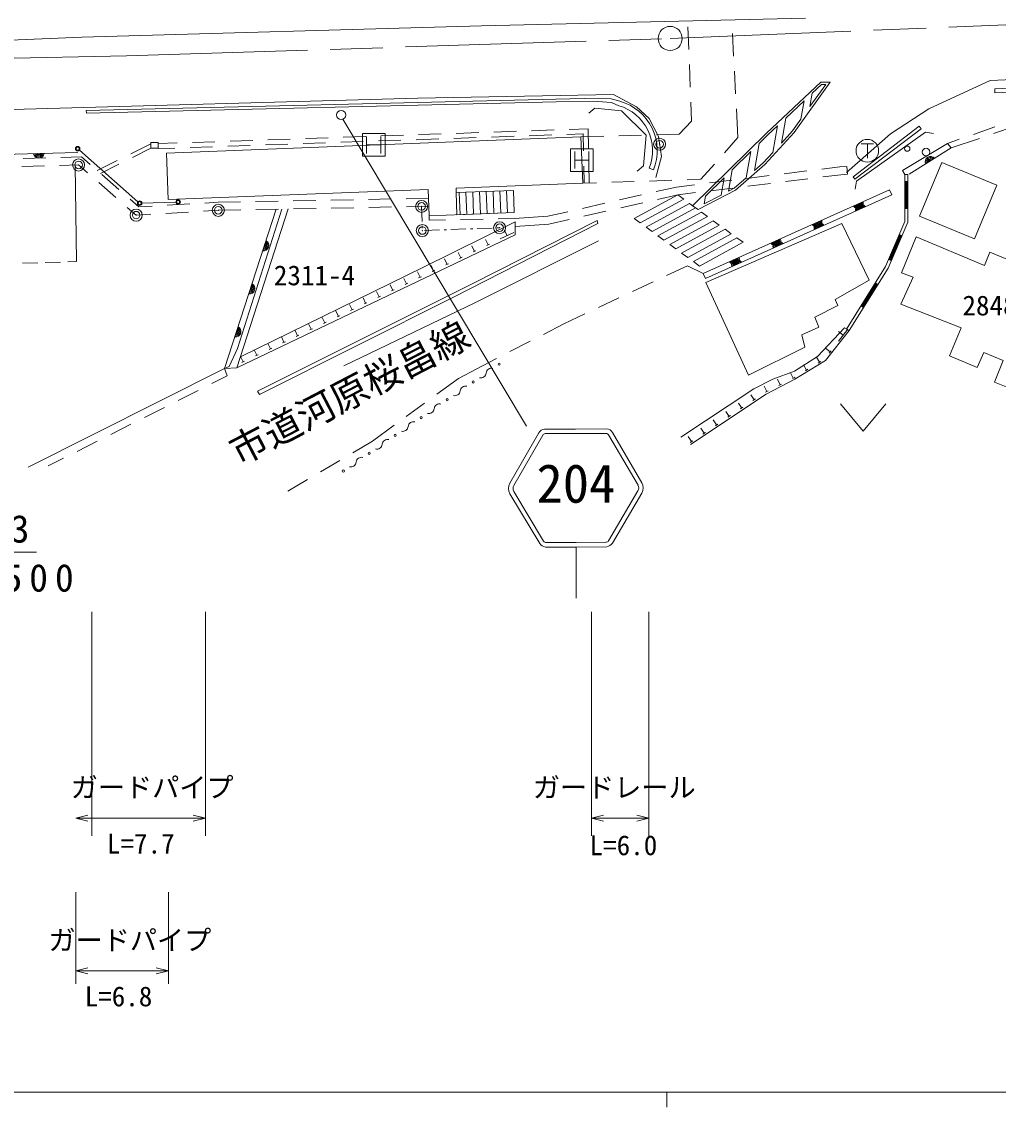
# Model space of a CAD drawing. Units: millimetres, scale not verified. Extents: x 40000 to 680000, y 20000 to 380000.
# Drawn here: x 225202 to 289975, y 204000 to 276024 of the extents above; entities that cross this region are included whole.
import ezdxf
from ezdxf.enums import TextEntityAlignment as Align

# ---------------------------------------------------------------- set-up
doc = ezdxf.new("R2010")
doc.units = ezdxf.units.MM
doc.header["$LTSCALE"] = 1000
doc.header["$PDMODE"] = 32
doc.header["$PDSIZE"] = 500
doc.linetypes.add('CHAIN', pattern=[18.5, 12, -1.5, 3.5, -1.5])
for name, color, linetype, lineweight in [('M-BGD', 7, 'Continuous', 13), ('M-BGD-EXST', 7, 'Continuous', 13), ('M-BMK', 2, 'CHAIN', 13), ('M-BMK-OTRS', 5, 'Continuous', 13), ('M-BMK-ROW', 30, 'Continuous', 13), ('M-BMK-SRVR', 3, 'Continuous', 13), ('M-STR-HTXT', 7, 'Continuous', 13), ('M-STR-STR1', 1, 'Continuous', 13), ('M-STR-STRC', 7, 'Continuous', 13), ('M-TTL-BAND', 7, 'Continuous', 13)]:
    doc.layers.add(name, color=color, linetype=linetype, lineweight=lineweight)
doc.layers.add('M-BMK-HTXT', color=7, linetype='Continuous')
doc.styles.add('ＭＳ ゴシック', font='')
doc.styles.get('ＭＳ ゴシック').set_extended_font_data('MS Gothic')

msp = doc.modelspace()

# ---------------------------------------------------------------- linework, layer by layer
at = {"layer": 'M-BGD'}
for p, q in [((229484, 270135), (260639, 270893)), ((262807, 269953), (263216, 270290)), ((254011, 268618), (255511, 268670)), ((256510, 268705), (258009, 268756)), ((259008, 268791), (260508, 268843)), ((261507, 268877), (262773, 268921)), ((262773, 268921), (262795, 267620)), ((280564, 265444), (285148, 268705)), ((285148, 268705), (285671, 268617)), ((288326, 268550), (289743, 269042)), ((289666, 268608), (291086, 269092)), ((234257, 267935), (235523, 267979)), ((236522, 268013), (238021, 268065)), ((239020, 268100), (240520, 268151)), ((241519, 268186), (243018, 268238)), ((243862, 267939), (245361, 267991)), ((244017, 268272), (245517, 268324)), ((246361, 268026), (247860, 268077)), ((246516, 268359), (248015, 268411)), ((247800, 267097), (247800, 268597)), ((247800, 268597), (249300, 268597)), ((248081, 268410), (248081, 267285)), ((248859, 268112), (250358, 268164)), ((249014, 268445), (250514, 268497)), ((249018, 268410), (249018, 267285)), ((249300, 268597), (249300, 267097)), ((251358, 268198), (252857, 268250)), ((251513, 268532), (253012, 268584)), ((253856, 268285), (255355, 268337)), ((256355, 268371), (257854, 268423)), ((258853, 268458), (260352, 268509)), ((261352, 268544), (262451, 268582)), ((262451, 268582), (262470, 267447)), ((286602, 267951), (287381, 268222)), ((286852, 267650), (288719, 268286)), ((229027, 267502), (232914, 264085)), ((232432, 267257), (233765, 267919)), ((232546, 267017), (233769, 267631)), ((234268, 267607), (235367, 267645)), ((236367, 267680), (237866, 267732)), ((238865, 267766), (240364, 267818)), ((241364, 267853), (242863, 267905)), ((248081, 267847), (249018, 267847)), ((261605, 266096), (261605, 267596)), ((261605, 267596), (263105, 267596)), ((261887, 267409), (261887, 266284)), ((262824, 267409), (262824, 266284)), ((263105, 267596), (263105, 266096)), ((286852, 267650), (284059, 265904)), ((225298, 266946), (226797, 266988)), ((227708, 266483), (228973, 266519)), ((227797, 267016), (229165, 267054)), ((228754, 266513), (228833, 260106)), ((228973, 266519), (229563, 266005)), ((229165, 267054), (229752, 266544)), ((230204, 266150), (231537, 266812)), ((230428, 265955), (231652, 266569)), ((249300, 267097), (247800, 267097)), ((261887, 266846), (262824, 266846)), ((262812, 266620), (262834, 265318)), ((225209, 266413), (226708, 266455)), ((230506, 265887), (231638, 264902)), ((263105, 266096), (261605, 266096)), ((262487, 266447), (262506, 265313)), ((266441, 266457), (266033, 266118)), ((267097, 266191), (266812, 266308)), ((273301, 265632), (274789, 265816)), ((275782, 265938), (277271, 266122)), ((278263, 266244), (279469, 266393)), ((278334, 265723), (279521, 265869)), ((279469, 266393), (279930, 266426)), ((279521, 265869), (279968, 265901)), ((279930, 266426), (279968, 265901)), ((283780, 265879), (283980, 265879)), ((283780, 262769), (283780, 265879)), ((283980, 262727), (283980, 265879)), ((230318, 265348), (231449, 264364)), ((267283, 264751), (268621, 265055)), ((268621, 265055), (269827, 265204)), ((270819, 265326), (272308, 265510)), ((273372, 265111), (274860, 265294)), ((275853, 265417), (277342, 265600)), ((280476, 264921), (280564, 265444)), ((283980, 265430), (283780, 265430)), ((283820, 263630), (283820, 265430)), ((283860, 263630), (283860, 265430)), ((283900, 263630), (283900, 265430)), ((283940, 263630), (283940, 265430)), ((257816, 264836), (254020, 264696)), ((264846, 264197), (266308, 264529)), ((267367, 264231), (268711, 264536)), ((268711, 264536), (269898, 264683)), ((270890, 264805), (272379, 264989)), ((232204, 263707), (232794, 263193)), ((232392, 264246), (232979, 263735)), ((232979, 263735), (233853, 263786)), ((233177, 263991), (235424, 264057)), ((234851, 263844), (236349, 263932)), ((237347, 263990), (238221, 264041)), ((238221, 264041), (239707, 264070)), ((240707, 264089), (242207, 264118)), ((243207, 264138), (244707, 264167)), ((243227, 263608), (244727, 263637)), ((245706, 264186), (247206, 264215)), ((245726, 263656), (247226, 263685)), ((248206, 264234), (249706, 264263)), ((248226, 263705), (249726, 263734)), ((250705, 264283), (252192, 264312)), ((250725, 263753), (252211, 263782)), ((262408, 263642), (263871, 263975)), ((264929, 263676), (266392, 264009)), ((283780, 263630), (283980, 263630)), ((232794, 263193), (233771, 263250)), ((234769, 263309), (236267, 263396)), ((237265, 263454), (238242, 263511)), ((238242, 263511), (239728, 263540)), ((238656, 253025), (242072, 263586)), ((240727, 263560), (242227, 263589)), ((252235, 263153), (252217, 262863)), ((254307, 262903), (255807, 262932)), ((256807, 262952), (257897, 262973)), ((257897, 262973), (260096, 263116)), ((260096, 263116), (261433, 263420)), ((260172, 262594), (261516, 262900)), ((262491, 263122), (263954, 263454)), ((252217, 262863), (253307, 262884)), ((257395, 261824), (257222, 262185)), ((257937, 262751), (257920, 261884)), ((257932, 262448), (260172, 262594)), ((282489, 259777), (283780, 262769)), ((282667, 259684), (283980, 262727)), ((257920, 261884), (239475, 253069)), ((256132, 261221), (255959, 261581)), ((257846, 262040), (256944, 261609)), ((282732, 260239), (283445, 261891)), ((282768, 260223), (283482, 261875)), ((282805, 260207), (283518, 261859)), ((282842, 260191), (283555, 261844)), ((283592, 261828), (283408, 261907)), ((255229, 260789), (255057, 261150)), ((255320, 260833), (255139, 260746)), ((256222, 261264), (256041, 261177)), ((226264, 260034), (225264, 260006)), ((227763, 260076), (226764, 260048)), ((228833, 260106), (228263, 260090)), ((253425, 259927), (253252, 260288)), ((254327, 260358), (254155, 260719)), ((254417, 260401), (254237, 260315)), ((282695, 260254), (282878, 260175)), ((251620, 259065), (251448, 259425)), ((252523, 259496), (252350, 259857)), ((252613, 259539), (252432, 259453)), ((253515, 259970), (253335, 259884)), ((267979, 259180), (269372, 259833)), ((269372, 259833), (270400, 259319)), ((279908, 255635), (282489, 259777)), ((280078, 255529), (282667, 259684)), ((250718, 258633), (250546, 258994)), ((250808, 258676), (250628, 258590)), ((251711, 259108), (251530, 259021)), ((265716, 258119), (267074, 258756)), ((280894, 257142), (281846, 258669)), ((280928, 257120), (281880, 258648)), ((280962, 257099), (281914, 258627)), ((280996, 257078), (281948, 258606)), ((281982, 258585), (281812, 258691)), ((248914, 257771), (248741, 258132)), ((249816, 258202), (249643, 258563)), ((249906, 258245), (249726, 258159)), ((247109, 256909), (246937, 257269)), ((248011, 257340), (247839, 257701)), ((248102, 257383), (247921, 257297)), ((249004, 257814), (248823, 257728)), ((263453, 257057), (264811, 257694)), ((280860, 257163), (281030, 257057)), ((246207, 256477), (246034, 256838)), ((246297, 256520), (246117, 256434)), ((247199, 256952), (247019, 256865)), ((261154, 255980), (262547, 256633)), ((244402, 255615), (244230, 255976)), ((245305, 256046), (245132, 256407)), ((245395, 256089), (245214, 256003)), ((259804, 255283), (261154, 255980)), ((242598, 254753), (242425, 255113)), ((243500, 255184), (243328, 255545)), ((243590, 255227), (243410, 255141)), ((244493, 255658), (244312, 255572)), ((279687, 255222), (279372, 255468)), ((279995, 255616), (279379, 254828)), ((279908, 255635), (280078, 255529)), ((240793, 253890), (240621, 254251)), ((241696, 254321), (241523, 254682)), ((241786, 254364), (241605, 254278)), ((242688, 254796), (242508, 254709)), ((257583, 254136), (258916, 254824)), ((278824, 254119), (278509, 254366)), ((239891, 253459), (239719, 253820)), ((240884, 253933), (240703, 253847)), ((255344, 252981), (256694, 253678)), ((278118, 253433), (277911, 253775)), ((278886, 254198), (278763, 254041)), ((239981, 253502), (239801, 253416)), ((254175, 252358), (255344, 252981)), ((277263, 252914), (277056, 253256)), ((277349, 252966), (277178, 252862)), ((278204, 253485), (278033, 253381)), ((237804, 252013), (238822, 252526)), ((252732, 251307), (254175, 252358)), ((275517, 251942), (275335, 252298)), ((276373, 252379), (276191, 252735)), ((276428, 252407), (276319, 252351)), ((276494, 252447), (276428, 252407)), ((235571, 250889), (236911, 251563)), ((274627, 251487), (274445, 251843)), ((274716, 251532), (274538, 251441)), ((275606, 251987), (275428, 251896)), ((250710, 249837), (251923, 250719)), ((272956, 250388), (272734, 250721)), ((273788, 250944), (273566, 251277)), ((273871, 250999), (273705, 250888)), ((279508, 250666), (281008, 248866)), ((281008, 248866), (282508, 250666)), ((233338, 249764), (234678, 250439)), ((272125, 249833), (271903, 250166)), ((273039, 250444), (272873, 250333)), ((231105, 248640), (232445, 249315)), ((248458, 248198), (249901, 249248)), ((271293, 249277), (271071, 249610)), ((271376, 249333), (271210, 249222)), ((272208, 249888), (272042, 249777)), ((269630, 248166), (269408, 248499)), ((270462, 248722), (270240, 249055)), ((270545, 248777), (270379, 248666)), ((228872, 247516), (230212, 248190)), ((247159, 247427), (248458, 248198)), ((269713, 248222), (269547, 248111)), ((226961, 246553), (227979, 247066)), ((245009, 246151), (246299, 246917)), ((242850, 244870), (244149, 245641))]:
    msp.add_line(p, q, dxfattribs=at)
for points in [[(289739, 271579), (314982, 272688), (314994, 272409), (289751, 271300)], [(280343, 265741), (284732, 269086), (284858, 268921), (280468, 265577)], [(233764, 268011), (234256, 268018), (234261, 267638), (233769, 267631)], [(286237, 266686), (289879, 265177), (288402, 261613), (284760, 263122)], [(270400, 259319), (282760, 264865), (282904, 264544), (270545, 258998)], [(240837, 251502), (255030, 258619), (263361, 262834), (263425, 262626), (253834, 257758), (240971, 251294)], [(270573, 258713), (279603, 262645), (281401, 258878), (279162, 257598), (279342, 257196), (277801, 256428), (278071, 255756), (276950, 255258), (277150, 254434), (273418, 252570)], [(283559, 259366), (284528, 261762), (289071, 259844), (289424, 260724), (297309, 257480), (296420, 255349), (298256, 254558), (297418, 252389), (298369, 251942), (297359, 249061), (289729, 252114), (290297, 253547), (289016, 254081), (288576, 253077), (286741, 253859), (287524, 255708), (283522, 257289), (284328, 259076)]]:
    msp.add_lwpolyline(points, close=True, dxfattribs=at)
for points in [[(260639, 270893), (263429, 270951), (264304, 270906), (264884, 270747)], [(260643, 270705), (229489, 269947), (229484, 270135)], [(264799, 270450), (264322, 270657), (263406, 270739), (260643, 270705)], [(263216, 270290), (264977, 270118), (266628, 268502), (266441, 266457)], [(283780, 265879), (283632, 266144), (286602, 267951), (286852, 267650)], [(199299, 264424), (199763, 266577), (228924, 267345)], [(238656, 253025), (239475, 253069), (242870, 263601)], [(242445, 263593), (239507, 254346), (238967, 253152), (238656, 253025)], [(239711, 253799), (251810, 259718), (257937, 262751)], [(246574, 253187), (255247, 257373), (263454, 261483)], [(268911, 248452), (273766, 251667), (275023, 252300), (276467, 252840), (277983, 253806), (279769, 255707), (280091, 255541)], [(280091, 255541), (278523, 253536), (276487, 252300), (274576, 251324), (269555, 247969)], [(225636, 246473), (238656, 253025), (238822, 252526)]]:
    msp.add_lwpolyline(points, dxfattribs=at)
for centre, radius in [((246389, 269836), 305), ((228914, 267601), 150), ((228914, 267601), 120), ((228914, 267601), 100), ((283939, 267600), 175), ((285185, 267376), 249), ((233027, 263986), 150), ((233027, 263986), 120), ((233027, 263986), 100), ((235574, 264062), 150), ((235574, 264062), 120), ((235574, 264062), 100), ((256869, 253303), 75), ((255145, 252121), 75), ((253421, 250940), 75), ((251697, 249759), 75), ((249973, 248577), 75), ((248249, 247396), 75), ((246525, 246214), 75)]:
    msp.add_circle(centre, radius, dxfattribs=at)
for centre, radius, start, end in [((263953, 267479), 3090, 337.71906, 74.10335), ((263953, 267479), 3398, 337.71906, 74.10335), ((226338, 267331), 354, 190.30623, 352.71141), ((226338, 267331), 283, 192.53027, 350.48737), ((226338, 267331), 212, 196.2766, 346.74105), ((226338, 267331), 142, 203.98833, 339.02932), ((226338, 267331), 100, 214.30599, 328.71165), ((285484, 266731), 354, 40.81131, 203.21648), ((285484, 266731), 283, 43.03534, 200.99245), ((285484, 266731), 212, 46.78167, 197.24612), ((285484, 266731), 142, 54.4934, 189.53439), ((285484, 266731), 100, 64.81106, 179.21673), ((280663, 263984), 354, 212.96453, 15.36971), ((280663, 263984), 283, 215.18857, 13.14567), ((280663, 263984), 212, 218.93489, 9.39934), ((280852, 263564), 354, 32.96453, 195.36971), ((280663, 263984), 142, 226.64662, 1.68761), ((280852, 263564), 283, 35.18857, 193.14567), ((280663, 263984), 100, 236.96429, 351.36995), ((280852, 263564), 212, 38.93489, 189.39934), ((280852, 263564), 142, 46.64662, 181.68761), ((280852, 263564), 100, 56.96429, 171.36995), ((277926, 262756), 354, 212.96453, 15.36971), ((277926, 262756), 283, 215.18857, 13.14567), ((277926, 262756), 212, 218.93489, 9.39934), ((278115, 262335), 354, 32.96453, 195.36971), ((277926, 262756), 142, 226.64662, 1.68761), ((278115, 262335), 283, 35.18857, 193.14567), ((277926, 262756), 100, 236.96429, 351.36995), ((278115, 262335), 212, 38.93489, 189.39934), ((278115, 262335), 142, 46.64662, 181.68761), ((278115, 262335), 100, 56.96429, 171.36995), ((241236, 261176), 354, 260.875, 63.28018), ((275189, 261528), 354, 212.96453, 15.36971), ((275189, 261528), 283, 215.18857, 13.14567), ((275189, 261528), 212, 218.93489, 9.39934), ((275378, 261107), 354, 32.96453, 195.36971), ((275189, 261528), 142, 226.64662, 1.68761), ((275189, 261528), 100, 236.96429, 351.36995), ((241236, 261176), 283, 263.09904, 61.05614), ((241236, 261176), 212, 266.84537, 57.30982), ((241236, 261176), 142, 274.5571, 49.59809), ((241236, 261176), 100, 284.87476, 39.28042), ((275378, 261107), 283, 35.18857, 193.14567), ((275378, 261107), 212, 38.93489, 189.39934), ((275378, 261107), 142, 46.64662, 181.68761), ((275378, 261107), 100, 56.96429, 171.36995), ((272452, 260299), 354, 212.96453, 15.36971), ((272452, 260299), 283, 215.18857, 13.14567), ((272452, 260299), 212, 218.93489, 9.39934), ((272641, 259879), 354, 32.96453, 195.36971), ((272452, 260299), 142, 226.64662, 1.68761), ((272641, 259879), 283, 35.18857, 193.14567), ((272452, 260299), 100, 236.96429, 351.36995), ((272641, 259879), 212, 38.93489, 189.39934), ((272641, 259879), 142, 46.64662, 181.68761), ((272641, 259879), 100, 56.96429, 171.36995), ((240313, 258322), 354, 260.875, 63.28018), ((240313, 258322), 283, 263.09904, 61.05614), ((240313, 258322), 212, 266.84537, 57.30982), ((240313, 258322), 142, 274.5571, 49.59809), ((240313, 258322), 100, 284.87476, 39.28042), ((239389, 255467), 354, 260.875, 63.28018), ((239389, 255467), 283, 263.09904, 61.05614), ((239389, 255467), 212, 266.84537, 57.30982), ((239389, 255467), 142, 274.5571, 49.59809), ((239389, 255467), 100, 284.87476, 39.28042), ((256365, 252673), 360, 75.13575, 173.70533), ((255650, 252751), 360, 255.13575, 353.70533), ((253926, 251570), 360, 255.13575, 353.70533), ((254641, 251491), 360, 75.13575, 173.70533), ((252917, 250310), 360, 75.13575, 173.70533), ((252202, 250389), 360, 255.13575, 353.70533), ((251193, 249128), 360, 75.13575, 173.70533), ((250478, 249207), 360, 255.13575, 353.70533), ((248754, 248026), 360, 255.13575, 353.70533), ((249469, 247947), 360, 75.13575, 173.70533), ((247745, 246766), 360, 75.13575, 173.70533), ((247030, 246844), 360, 255.13575, 353.70533)]:
    msp.add_arc(centre, radius, start, end, dxfattribs=at)
at = {"layer": 'M-BGD-EXST'}
for p, q in [((280877, 267916), (281702, 267916)), ((281290, 267916), (281290, 266978))]:
    msp.add_line(p, q, dxfattribs=at)
msp.add_circle((281290, 267466), 750, dxfattribs=at)
at = {"layer": 'M-BMK'}
msp.add_lwpolyline([(68268, 274138), (168381, 272860), (203217, 273151), (232157, 273752), (268212, 274912), (294116, 275960), (368384, 279238), (393853, 280327), (404309, 280679), (412466, 280823), (421969, 280663), (435529, 279970), (447275, 278909), (459001, 277338), (468168, 275817), (484795, 272156), (497183, 268846), (513478, 263683), (538927, 255638), (563983, 247704)], dxfattribs=at)
at = {"layer": 'M-BMK-OTRS'}
for points in [[(383364, 275814), (378681, 275597), (370559, 275461), (363530, 275125), (359193, 275016), (346801, 274487), (336123, 274125), (328580, 273762), (311005, 273085), (289444, 272115), (285369, 270234), (282820, 268577), (279916, 266013)], [(75262, 269797), (87489, 269925), (103286, 269689), (140492, 269310), (170259, 269477), (194687, 269623), (224566, 270190), (251470, 270953), (264463, 271206), (265988, 270370), (266824, 269597), (267430, 268406), (267639, 267090), (267263, 265690)]]:
    msp.add_lwpolyline(points, dxfattribs=at)
at = {"layer": 'M-BMK-ROW'}
for p, q in [((251727, 263772), (251756, 262773)), ((251765, 262473), (251769, 262323)), ((251918, 262173), (252917, 262210)), ((253217, 262220), (253367, 262226)), ((253667, 262237), (254666, 262273)), ((254966, 262284), (255116, 262290)), ((255416, 262301), (256415, 262337)), ((256715, 262348), (256865, 262353))]:
    msp.add_line(p, q, dxfattribs=at)
for centre in [(267511, 267895), (228973, 266519), (238242, 263511), (251727, 263772), (232794, 263193), (251774, 262168), (256899, 262355)]:
    msp.add_circle(centre, 400, dxfattribs=at)
for p in [(267511, 267895), (228973, 266519), (238242, 263511), (251727, 263772), (232794, 263193), (251774, 262168), (256899, 262355)]:
    msp.add_point(p, dxfattribs=at)
at = {"layer": 'M-BMK-SRVR'}
msp.add_circle((268212, 274912), 800, dxfattribs=at)
at = {"layer": 'M-STR-HTXT'}
for p, q in [((246497, 269550), (258681, 249189)), ((229847, 236876), (229847, 222005)), ((237383, 236876), (237383, 222005)), ((262998, 236876), (262998, 222005)), ((266807, 236876), (266807, 222005)), ((228795, 223181), (229595, 223381)), ((237383, 223181), (236583, 223381)), ((262998, 223181), (263798, 223381)), ((266807, 223181), (266007, 223381)), ((237383, 223181), (228795, 223181)), ((228795, 223181), (229595, 222981)), ((237383, 223181), (236583, 222981)), ((266807, 223181), (262998, 223181)), ((262998, 223181), (263798, 222981)), ((266807, 223181), (266007, 222981)), ((228795, 212181), (228795, 218279)), ((234929, 212181), (234929, 218279)), ((228795, 213047), (229595, 213247)), ((234929, 213047), (234129, 213247)), ((234929, 213047), (228795, 213047)), ((228795, 213047), (229595, 212847)), ((234929, 213047), (234129, 212847))]:
    msp.add_line(p, q, dxfattribs=at)
msp.add_lwpolyline([(200038, 273742), (204655, 240833), (226190, 240833)], dxfattribs=at)
at = {"layer": 'M-STR-STR1'}
for p, q in [((269450, 274181), (269391, 275680)), ((272347, 275236), (272423, 273738)), ((269548, 271683), (269489, 273182)), ((272474, 272739), (272551, 271241)), ((269637, 269420), (269588, 270684)), ((272602, 270243), (272699, 268342)), ((268819, 268559), (269637, 269420)), ((262295, 268389), (263807, 268428)), ((264807, 268454), (266307, 268493)), ((267306, 268519), (268819, 268559)), ((272699, 268342), (271805, 267332)), ((271143, 266583), (270249, 265572)), ((263335, 265335), (262416, 265304)), ((265833, 265421), (264334, 265370)), ((268332, 265506), (266833, 265455)), ((270249, 265572), (269331, 265541)), ((254020, 264696), (254007, 264972)), ((254273, 263228), (254219, 264703)), ((254723, 263244), (254668, 264720)), ((255172, 263261), (255118, 264736)), ((255622, 263278), (255568, 264753)), ((256072, 263294), (256017, 264769)), ((256522, 263311), (256467, 264786)), ((256971, 263328), (256917, 264803)), ((257421, 263344), (257366, 264819))]:
    msp.add_line(p, q, dxfattribs=at)
for points in [[(234805, 267306), (262295, 268389), (262416, 265304), (254007, 264972)], [(252170, 264900), (234926, 264220), (234805, 267306)], [(252170, 264900), (252235, 263153), (257871, 263361), (257816, 264836)]]:
    msp.add_lwpolyline(points, dxfattribs=at)
msp.add_lwpolyline([(257871, 263361), (257816, 264836), (254020, 264696), (254066, 263220)], close=True, dxfattribs=at)
at = {"layer": 'M-STR-STRC'}
for p, q in [((274591, 268637), (278199, 272010)), ((278829, 272020), (276438, 268679)), ((277482, 270397), (278533, 271865)), ((278259, 271861), (277636, 271278)), ((278199, 272010), (278829, 272020)), ((278533, 271865), (278259, 271861)), ((277636, 271278), (277482, 270397)), ((277090, 270768), (275877, 269634)), ((276878, 269552), (277090, 270768)), ((275877, 269634), (275587, 267972)), ((276321, 268774), (276878, 269552)), ((276438, 268679), (274484, 266544)), ((275331, 269123), (274695, 268528)), ((275023, 267355), (275331, 269123)), ((275587, 267972), (276321, 268774)), ((269700, 263818), (274591, 268637)), ((274112, 267954), (273796, 266144)), ((274695, 268528), (274112, 267954)), ((273561, 267411), (272335, 266203)), ((273257, 265674), (273561, 267411)), ((274379, 266652), (275023, 267355)), ((274484, 266544), (272536, 264847)), ((273796, 266144), (274379, 266652)), ((272335, 266203), (272086, 264781)), ((271783, 265660), (270557, 264452)), ((271584, 264517), (271783, 265660)), ((272451, 264972), (273257, 265674)), ((272536, 264847), (270071, 263556)), ((270466, 263932), (271584, 264517)), ((270557, 264452), (270466, 263932)), ((272086, 264781), (272451, 264972)), ((270071, 263556), (269700, 263818)), ((259505, 248742), (257574, 245399)), ((259765, 248592), (257834, 245249)), ((264123, 248610), (266081, 245283)), ((264381, 248762), (266340, 245435)), ((266078, 244899), (264126, 241576)), ((257583, 244711), (259563, 241404)), ((257841, 244865), (259820, 241558)), ((266337, 244747), (264384, 241424)), ((261976, 241169), (261976, 237783))]:
    msp.add_line(p, q, dxfattribs=at)
for points in [[(135829, 273055), (163689, 273178), (179876, 273346), (194659, 273616), (200807, 273760), (217583, 274505), (229195, 275009), (255692, 275757), (277181, 276261)], [(264006, 249012), (261942, 248995), (259878, 248995)], [(263973, 248711), (261945, 248695), (259914, 248695)], [(263969, 241485), (261973, 241469), (259978, 241469)], [(264009, 241186), (261976, 241169), (259940, 241169)]]:
    msp.add_lwpolyline(points, dxfattribs=at)
for points in [[(265828, 262962), (268711, 264536), (269114, 264244), (266231, 262670)], [(266614, 262391), (269497, 263965), (269900, 263673), (267017, 262098)], [(267400, 261820), (270283, 263394), (270686, 263101), (267802, 261527)], [(268186, 261249), (271069, 262823), (271472, 262530), (268588, 260956)], [(268971, 260678), (271855, 262252), (272258, 261959), (269374, 260385)], [(269757, 260107), (272641, 261681), (273044, 261388), (270160, 259814)]]:
    msp.add_lwpolyline(points, close=True, dxfattribs=at)
for centre, radius, start, end in [((259895, 248568), 427, 92.29572, 156.02366), ((259936, 248505), 191, 96.53703, 152.95737), ((263953, 248521), 191, 27.51575, 83.93609), ((263993, 248585), 427, 24.44946, 88.1774), ((258201, 245063), 711, 151.80974, 209.66878), ((258201, 245063), 412, 151.80974, 209.66878), ((265716, 245094), 412, 330.80435, 28.66338), ((265716, 245094), 711, 330.80435, 28.66338), ((260054, 241771), 612, 216.76349, 259.34701), ((259989, 241672), 203, 214.0004, 273.155), ((263956, 241688), 203, 267.31812, 326.47272), ((263891, 241786), 612, 281.12611, 323.70964)]:
    msp.add_arc(centre, radius, start, end, dxfattribs=at)
at = {"layer": 'M-TTL-BAND'}
for p, q in [((40000, 205000), (579000, 205000)), ((268000, 205000), (268000, 204000))]:
    msp.add_line(p, q, dxfattribs=at)

# ---------------------------------------------------------------- texts
at = {"layer": 'M-BMK-HTXT', "style": 'ＭＳ ゴシック'}
for s, p in [('2311-4', (244619, 258140)), ('2848-4', (290291, 256142))]:
    msp.add_text(s, height=1320, dxfattribs=at).set_placement(p, align=Align.BOTTOM_CENTER)
msp.add_text('市道河原桜畠線', height=1833, rotation=27.484, dxfattribs=at).set_placement((247609, 250097), align=Align.BOTTOM_CENTER)
at = {"layer": 'M-STR-HTXT', "style": 'ＭＳ ゴシック'}
msp.add_text('横断溝\u3000L=14.3', height=1833, dxfattribs=at).set_placement((216969, 242382), align=Align.MIDDLE_CENTER)
for s, p in [('ガードパイプ', (233853, 224169)), ('ガードレール', (264503, 224166)), ('L=7.7', (233098, 220436)), ('L=6.0', (265112, 220328)), ('ガードパイプ', (232375, 214035)), ('L=6.8', (231620, 210302))]:
    msp.add_text(s, height=1320, dxfattribs=at).set_placement(p, align=Align.BOTTOM_CENTER)
at = {"layer": 'M-STR-HTXT', "insert": (217151, 239115), "char_height": 1833, "attachment_point": 5, "style": 'ＭＳ ゴシック'}
msp.add_mtext('\\T1.37;W=1500\u3000H=1500', dxfattribs=at)
at = {"layer": 'M-STR-STRC', "style": 'ＭＳ ゴシック'}
msp.add_text('204', height=2566, dxfattribs=at).set_placement((259342, 243340), align=Align.BOTTOM_LEFT)

doc.saveas('drawing.dxf')
